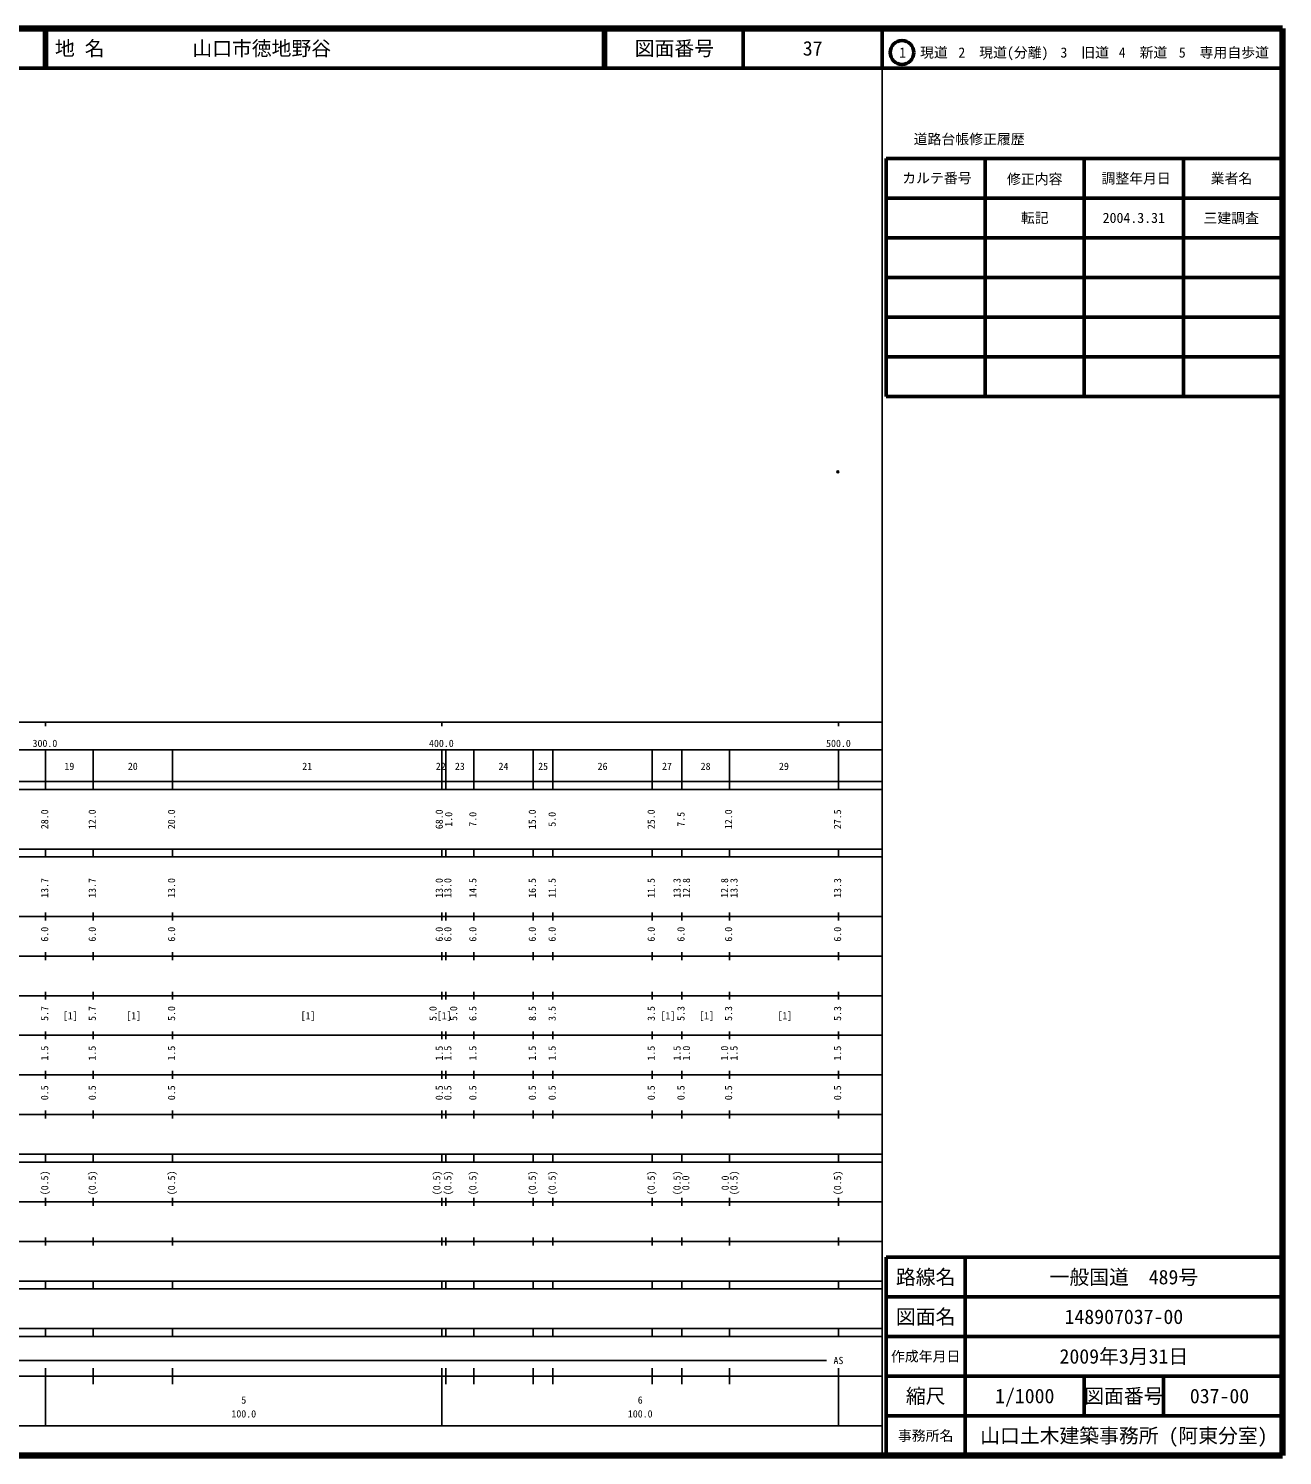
# Model space of a CAD drawing. Units: millimetres on the paper. Extents: x 40 to 680, y 20 to 380.
# Drawn here: x 363.7 to 680, y 20 to 380 of the extents above; entities that cross this region are included whole.
import ezdxf
from ezdxf.enums import TextEntityAlignment as Align

# ---------------------------------------------------------------- set-up
doc = ezdxf.new("R2010")
doc.units = ezdxf.units.MM
doc.header["$PDMODE"] = 32
doc.header["$PDSIZE"] = 0.5
doc.layers.add('M-OTRS', color=6, linetype='Continuous')
doc.layers.add('M-TTL-TXT', color=7, linetype='Continuous')
for name, color, linetype, lineweight in [('M-TTL', 2, 'Continuous', 140), ('M-TTL-BAND', 7, 'Continuous', 25), ('M-TTL-FRAM', 2, 'Continuous', 50), ('M-TTL-LINE', 7, 'Continuous', 50)]:
    doc.layers.add(name, color=color, linetype=linetype, lineweight=lineweight)
doc.styles.add('ＭＳ ゴシック', font='')
doc.styles.get('ＭＳ ゴシック').set_extended_font_data('MS Gothic')

msp = doc.modelspace()

# ---------------------------------------------------------------- linework, layer by layer
at = {"layer": 'M-OTRS'}
msp.add_point((567.849, 268.176), dxfattribs=at)
at = {"layer": 'M-TTL'}
for p, q in [((680, 380), (40, 380)), ((680, 20), (680, 380)), ((40, 20), (680, 20))]:
    msp.add_line(p, q, dxfattribs=at)
at = {"layer": 'M-TTL-BAND'}
for p, q in [((579, 20), (579, 370)), ((40, 205), (579, 205)), ((368, 205), (368, 204)), ((468, 205), (468, 204)), ((568, 205), (568, 204)), ((68, 198), (579, 198)), ((368, 188), (368, 198)), ((380, 188), (380, 198)), ((400, 188), (400, 198)), ((468, 188), (468, 198)), ((469, 188), (469, 198)), ((476, 188), (476, 198)), ((491, 188), (491, 198)), ((496, 188), (496, 198)), ((521, 188), (521, 198)), ((528.5, 188), (528.5, 198)), ((540.5, 188), (540.5, 198)), ((568, 188), (568, 198)), ((40, 190), (579, 190)), ((40, 188), (579, 188)), ((40, 173), (579, 173)), ((368, 171), (368, 173)), ((380, 171), (380, 173)), ((400, 171), (400, 173)), ((468, 171), (468, 173)), ((469, 171), (469, 173)), ((476, 171), (476, 173)), ((491, 171), (491, 173)), ((496, 171), (496, 173)), ((521, 171), (521, 173)), ((528.5, 171), (528.5, 173)), ((540.5, 171), (540.5, 173)), ((568, 171), (568, 173)), ((40, 171), (579, 171)), ((40, 156), (579, 156)), ((368, 155), (368, 157)), ((380, 155), (380, 157)), ((400, 155), (400, 157)), ((468, 155), (468, 157)), ((469, 155), (469, 157)), ((476, 155), (476, 157)), ((491, 155), (491, 157)), ((496, 155), (496, 157)), ((521, 155), (521, 157)), ((528.5, 155), (528.5, 157)), ((540.5, 155), (540.5, 157)), ((568, 155), (568, 157)), ((46, 146), (579, 146)), ((368, 145), (368, 147)), ((380, 145), (380, 147)), ((400, 145), (400, 147)), ((468, 145), (468, 147)), ((469, 145), (469, 147)), ((476, 145), (476, 147)), ((491, 145), (491, 147)), ((496, 145), (496, 147)), ((521, 145), (521, 147)), ((528.5, 145), (528.5, 147)), ((540.5, 145), (540.5, 147)), ((568, 145), (568, 147)), ((368, 135), (368, 137)), ((380, 135), (380, 137)), ((400, 135), (400, 137)), ((468, 135), (468, 137)), ((469, 135), (469, 137)), ((476, 135), (476, 137)), ((491, 135), (491, 137)), ((496, 135), (496, 137)), ((521, 135), (521, 137)), ((528.5, 135), (528.5, 137)), ((540.5, 135), (540.5, 137)), ((568, 135), (568, 137)), ((52, 136), (579, 136)), ((46, 126), (579, 126)), ((368, 125), (368, 127)), ((380, 125), (380, 127)), ((400, 125), (400, 127)), ((468, 125), (468, 127)), ((469, 125), (469, 127)), ((476, 125), (476, 127)), ((491, 125), (491, 127)), ((496, 125), (496, 127)), ((521, 125), (521, 127)), ((528.5, 125), (528.5, 127)), ((540.5, 125), (540.5, 127)), ((568, 125), (568, 127)), ((52, 116), (579, 116)), ((368, 115), (368, 117)), ((380, 115), (380, 117)), ((400, 115), (400, 117)), ((468, 115), (468, 117)), ((469, 115), (469, 117)), ((476, 115), (476, 117)), ((491, 115), (491, 117)), ((496, 115), (496, 117)), ((521, 115), (521, 117)), ((528.5, 115), (528.5, 117)), ((540.5, 115), (540.5, 117)), ((568, 115), (568, 117)), ((46, 106), (579, 106)), ((368, 105), (368, 107)), ((380, 105), (380, 107)), ((400, 105), (400, 107)), ((468, 105), (468, 107)), ((469, 105), (469, 107)), ((476, 105), (476, 107)), ((491, 105), (491, 107)), ((496, 105), (496, 107)), ((521, 105), (521, 107)), ((528.5, 105), (528.5, 107)), ((540.5, 105), (540.5, 107)), ((568, 105), (568, 107)), ((40, 96), (579, 96)), ((40, 94), (579, 94)), ((368, 94), (368, 96)), ((380, 94), (380, 96)), ((400, 94), (400, 96)), ((468, 94), (468, 96)), ((469, 94), (469, 96)), ((476, 94), (476, 96)), ((491, 94), (491, 96)), ((496, 94), (496, 96)), ((521, 94), (521, 96)), ((528.5, 94), (528.5, 96)), ((540.5, 94), (540.5, 96)), ((568, 94), (568, 96)), ((49, 84), (579, 84)), ((368, 83), (368, 85)), ((380, 83), (380, 85)), ((400, 83), (400, 85)), ((468, 83), (468, 85)), ((469, 83), (469, 85)), ((476, 83), (476, 85)), ((491, 83), (491, 85)), ((496, 83), (496, 85)), ((521, 83), (521, 85)), ((528.5, 83), (528.5, 85)), ((540.5, 83), (540.5, 85)), ((568, 83), (568, 85)), ((40, 74), (579, 74)), ((368, 73), (368, 75)), ((380, 73), (380, 75)), ((400, 73), (400, 75)), ((468, 73), (468, 75)), ((469, 73), (469, 75)), ((476, 73), (476, 75)), ((491, 73), (491, 75)), ((496, 73), (496, 75)), ((521, 73), (521, 75)), ((528.5, 73), (528.5, 75)), ((540.5, 73), (540.5, 75)), ((568, 73), (568, 75)), ((40, 64), (579, 64)), ((40, 62), (579, 62)), ((368, 62), (368, 64)), ((380, 62), (380, 64)), ((400, 62), (400, 64)), ((468, 62), (468, 64)), ((469, 62), (469, 64)), ((476, 62), (476, 64)), ((491, 62), (491, 64)), ((496, 62), (496, 64)), ((521, 62), (521, 64)), ((528.5, 62), (528.5, 64)), ((540.5, 62), (540.5, 64)), ((568, 62), (568, 64)), ((40, 52), (579, 52)), ((368, 50), (368, 52)), ((380, 50), (380, 52)), ((400, 50), (400, 52)), ((468, 50), (468, 52)), ((469, 50), (469, 52)), ((476, 50), (476, 52)), ((491, 50), (491, 52)), ((496, 50), (496, 52)), ((521, 50), (521, 52)), ((528.5, 50), (528.5, 52)), ((540.5, 50), (540.5, 52)), ((568, 50), (568, 52)), ((40, 50), (579, 50)), ((227.5, 44), (565, 44)), ((40, 40), (579, 40)), ((368, 27.5), (368, 42)), ((380, 38), (380, 42)), ((400, 38), (400, 42)), ((468, 27.5), (468, 42)), ((469, 38), (469, 42)), ((476, 38), (476, 42)), ((491, 38), (491, 42)), ((496, 38), (496, 42)), ((521, 38), (521, 42)), ((528.5, 38), (528.5, 42)), ((540.5, 38), (540.5, 42)), ((568, 27.5), (568, 42)), ((68, 27.5), (579, 27.5))]:
    msp.add_line(p, q, dxfattribs=at)
at = {"layer": 'M-TTL-FRAM'}
for p, q in [((580, 347.197), (580, 287.197)), ((580, 347.197), (680, 347.197)), ((580, 287.197), (680, 287.197)), ((680, 70), (580, 70)), ((580, 70), (580, 20))]:
    msp.add_line(p, q, dxfattribs=at)
at = {"layer": 'M-TTL-LINE'}
for p, q in [((367.75, 380), (367.75, 370)), ((368.25, 380), (368.25, 370)), ((508.747, 380), (508.747, 370)), ((509.247, 380), (509.247, 370)), ((543.997, 380), (543.997, 370)), ((579, 380), (579, 370)), ((40, 370), (680, 370)), ((605, 347.197), (605, 287.197)), ((630, 347.197), (630, 287.197)), ((655, 347.197), (655, 287.197)), ((580, 337.197), (680, 337.197)), ((580, 327.197), (680, 327.197)), ((580, 317.197), (680, 317.197)), ((580, 307.197), (680, 307.197)), ((580, 297.197), (680, 297.197)), ((600, 70), (600, 20)), ((680, 60), (580, 60)), ((680, 50), (580, 50)), ((680, 40), (580, 40)), ((630, 40), (630, 30)), ((650, 40), (650, 30)), ((680, 30), (580, 30))]:
    msp.add_line(p, q, dxfattribs=at)
msp.add_circle((584.031, 373.958), 3, dxfattribs=at)

# ---------------------------------------------------------------- texts
at = {"layer": 'M-TTL-BAND', "style": 'ＭＳ ゴシック'}
for s, p in [('300.0', (367.844, 198.195)), ('400.0', (467.844, 198.195)), ('500.0', (568, 198.195)), ('19', (374, 192.405)), ('20', (390, 192.405)), ('21', (434, 192.405)), ('22', (467.683, 192.405)), ('23', (472.5, 192.405)), ('24', (483.5, 192.405)), ('25', (493.5, 192.405)), ('26', (508.5, 192.405)), ('27', (524.75, 192.405)), ('28', (534.5, 192.405)), ('29', (554.25, 192.405)), ('[1]', (374.232, 129.5)), ('[1]', (390.232, 129.5)), ('[1]', (434.232, 129.5)), ('[1]', (468.562, 129.5)), ('[1]', (524.982, 129.5)), ('[1]', (534.732, 129.5)), ('[1]', (554.482, 129.5)), ('AS', (568, 42.5)), ('5', (418, 32.523)), ('6', (518, 32.523)), ('100.0', (418, 29.033)), ('100.0', (518, 29.033))]:
    msp.add_text(s, height=1.833, dxfattribs=at).set_placement(p, align=Align.BOTTOM_CENTER)
for s, p in [('28.0', (369.232, 180.5)), ('12.0', (381.232, 180.5)), ('20.0', (401.232, 180.5)), ('68.0', (468.763, 180.5)), ('1.0', (471.129, 180.5)), ('7.0', (477.232, 180.5)), ('15.0', (492.232, 180.5)), ('5.0', (497.232, 180.5)), ('25.0', (522.232, 180.5)), ('7.5', (529.732, 180.5)), ('12.0', (541.732, 180.5)), ('27.5', (569.232, 180.5)), ('13.7', (369.232, 163.174)), ('13.7', (381.232, 163.174)), ('13.0', (401.232, 163.174)), ('13.0', (468.763, 163.174)), ('13.0', (470.928, 163.174)), ('14.5', (477.232, 163.174)), ('16.5', (492.232, 163.174)), ('11.5', (497.232, 163.174)), ('11.5', (522.232, 163.174)), ('13.3', (528.732, 163.174)), ('12.8', (531.102, 163.174)), ('12.8', (540.732, 163.174)), ('13.3', (543.102, 163.174)), ('13.3', (569.232, 163.174)), ('6.0', (369.232, 151.5)), ('6.0', (381.232, 151.5)), ('6.0', (401.232, 151.5)), ('6.0', (468.763, 151.5)), ('6.0', (470.928, 151.5)), ('6.0', (477.232, 151.5)), ('6.0', (492.232, 151.5)), ('6.0', (497.232, 151.5)), ('6.0', (522.232, 151.5)), ('6.0', (529.732, 151.5)), ('6.0', (541.732, 151.5)), ('6.0', (569.232, 151.5)), ('5.7', (369.232, 131.5)), ('5.7', (381.232, 131.5)), ('5.0', (401.232, 131.5)), ('5.0', (467.18, 131.5)), ('5.0', (472.385, 131.5)), ('6.5', (477.232, 131.5)), ('8.5', (492.232, 131.5)), ('3.5', (497.232, 131.5)), ('3.5', (522.232, 131.5)), ('5.3', (529.732, 131.5)), ('5.3', (541.732, 131.5)), ('5.3', (569.232, 131.5)), ('1.5', (369.232, 121.5)), ('1.5', (381.232, 121.5)), ('1.5', (401.232, 121.5)), ('1.5', (468.763, 121.5)), ('1.5', (470.928, 121.5)), ('1.5', (477.232, 121.5)), ('1.5', (492.232, 121.5)), ('1.5', (497.232, 121.5)), ('1.5', (522.232, 121.5)), ('1.5', (528.732, 121.5)), ('1.0', (531.102, 121.5)), ('1.0', (540.732, 121.5)), ('1.5', (543.102, 121.5)), ('1.5', (569.232, 121.5)), ('0.5', (369.232, 111.5)), ('0.5', (381.232, 111.5)), ('0.5', (401.232, 111.5)), ('0.5', (468.763, 111.5)), ('0.5', (470.928, 111.5)), ('0.5', (477.232, 111.5)), ('0.5', (492.232, 111.5)), ('0.5', (497.232, 111.5)), ('0.5', (522.232, 111.5)), ('0.5', (529.732, 111.5)), ('0.5', (541.732, 111.5)), ('0.5', (569.232, 111.5)), ('(0.5)', (369.232, 88.764)), ('(0.5)', (381.232, 88.764)), ('(0.5)', (401.232, 88.764)), ('(0.5)', (468.13, 88.764)), ('(0.5)', (470.928, 88.764)), ('(0.5)', (477.232, 88.764)), ('(0.5)', (492.232, 88.764)), ('(0.5)', (497.232, 88.764)), ('(0.5)', (522.232, 88.764)), ('(0.5)', (528.732, 88.764)), ('0.0', (530.931, 88.764)), ('0.0', (540.89, 88.764)), ('(0.5)', (543.102, 88.764)), ('(0.5)', (569.232, 88.764))]:
    msp.add_text(s, height=1.833, rotation=90, dxfattribs=at).set_placement(p, align=Align.BOTTOM_CENTER)
at = {"layer": 'M-TTL-TXT', "style": 'ＭＳ ゴシック'}
for s, p in [('地 名', (370.38, 375)), ('山口市徳地野谷', (405.024, 375))]:
    msp.add_text(s, height=3.666, dxfattribs=at).set_placement(p, align=Align.MIDDLE_LEFT)
for s, height, p in [('図面番号', 3.666, (526.622, 375)), ('37', 3.666, (561.497, 375)), ('1\u3000現道', 2.566, (589.448, 373.958)), ('2\u3000現道(分離)', 2.566, (609.619, 373.958)), ('3\u3000旧道', 2.566, (630.121, 373.958)), ('4\u3000新道', 2.566, (644.824, 373.958)), ('5\u3000専用自歩道', 2.566, (665.228, 373.958)), ('道路台帳修正履歴', 2.566, (600.968, 352.113)), ('カルテ番号', 2.566, (592.839, 342.277)), ('修正内容', 2.566, (617.509, 342.023)), ('調整年月日', 2.566, (643.089, 342.197)), ('業者名', 2.566, (667.134, 342.197)), ('転記', 2.566, (617.5, 332.245)), ('2004.3.31', 2.566, (642.5, 332.245)), ('三建調査', 2.566, (667.077, 332.189)), ('路線名', 3.666, (590, 65)), ('路線名', 3.666, (590, 65)), ('一般国道\u3000489号', 3.666, (640, 65)), ('図面名', 3.666, (590, 55)), ('図面名', 3.666, (590, 55)), ('148907037-00', 3.666, (640, 55)), ('2009年3月31日', 3.666, (640, 45)), ('作成年月日', 2.566, (590, 45)), ('作成年月日', 2.566, (590, 45)), ('縮尺', 3.666, (590, 35)), ('縮尺', 3.666, (590, 35)), ('1/1000', 3.666, (615, 35)), ('図面番号', 3.666, (640, 35)), ('図面番号', 3.666, (640, 35)), ('037-00', 3.666, (664.125, 35)), ('事務所名', 2.566, (590, 25)), ('事務所名', 2.566, (590, 25)), ('山口土木建築事務所 (阿東分室)', 3.666, (640, 25))]:
    msp.add_text(s, height=height, dxfattribs=at).set_placement(p, align=Align.MIDDLE_CENTER)

doc.saveas('drawing.dxf')
